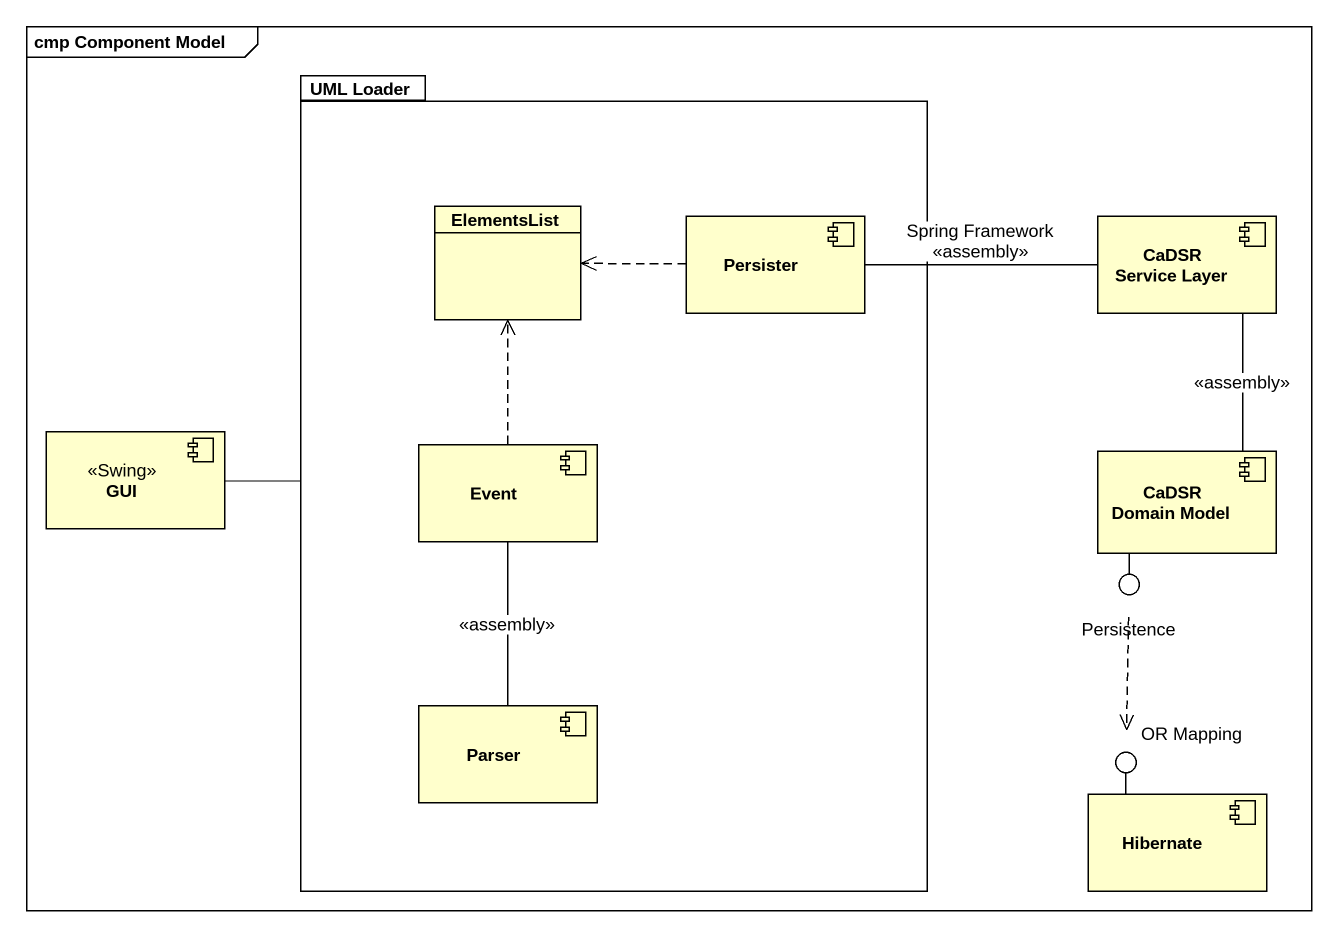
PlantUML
@startuml
mainframe cmp Component Model
allowmixing
hide circle
hide empty members
package "UML Loader" as UML_Loader {
  class ElementsList
  component Persister
  component Event
  component Parser
}
component "CaDSR Service Layer" as CaDSR_Service_Layer
component GUI <<Swing>>
component "CaDSR Domain Model" as CaDSR_Domain_Model
() Persistence
() "OR Mapping" as OR_Mapping
component Hibernate
CaDSR_Domain_Model -- Persistence
Hibernate -up- OR_Mapping
Persister .left.> ElementsList
Persister -right- CaDSR_Service_Layer : Spring Framework\n<<assembly>>
CaDSR_Service_Layer -- CaDSR_Domain_Model : <<assembly>>
GUI -right- UML_Loader
Event .up.> ElementsList
Persistence ..> OR_Mapping
Parser -up- Event : <<assembly>>
@enduml
